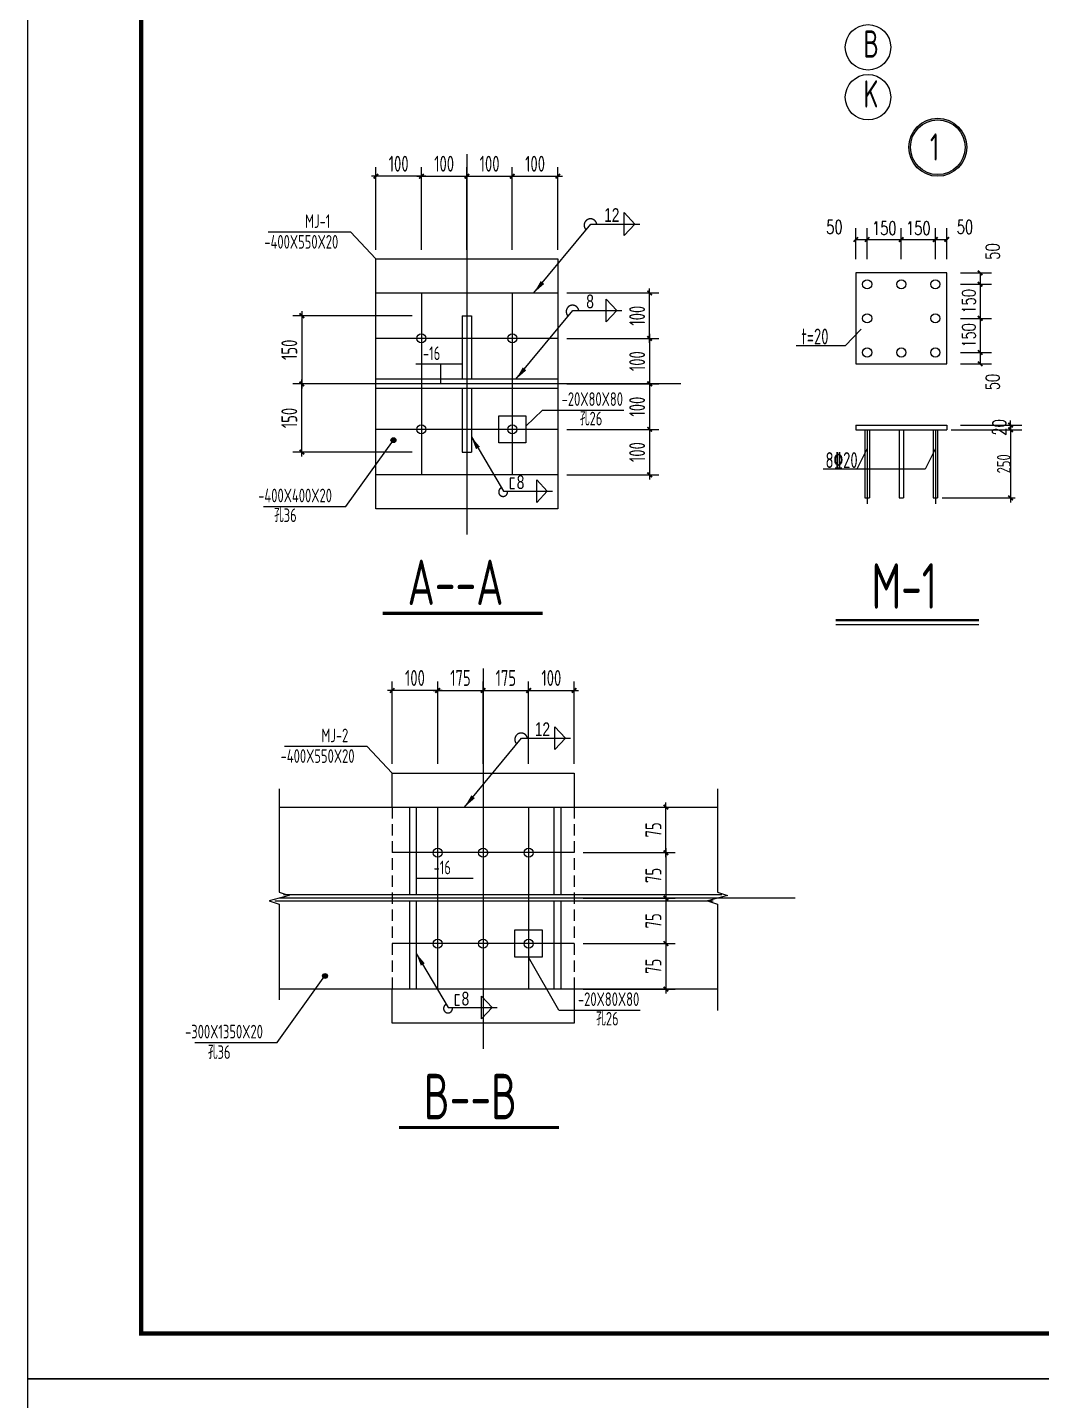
# Model space of a CAD drawing. Extents: x -73672 to 366960, y -527333 to 140666.
# Drawn here: x 185242 to 207544, y -443708 to -413509 of the extents above; entities that cross this region are included whole.
import ezdxf
from ezdxf.enums import TextEntityAlignment as Align

# ---------------------------------------------------------------- set-up
doc = ezdxf.new("R2010")
doc.units = 0
doc.header["$LTSCALE"] = 1000
doc.header["$MEASUREMENT"] = 0
doc.linetypes.add('CENTERR', pattern=[30, 25, -2, 1, -2])
doc.linetypes.add('DASHED2', pattern=[0.375, 0.25, -0.125])
for name, color, linetype in [('10', 7, 'Continuous'), ('2', 2, 'CENTERR'), ('AXIS', 3, 'Continuous'), ('COLU_DE_TEXT', 7, 'Continuous'), ('DIM', 3, 'Continuous'), ('DOTE', 167, 'Continuous'), ('NUM', 3, 'Continuous'), ('PUB_TEXT', 7, 'Continuous'), ('PUB_TITLE', 4, 'Continuous'), ('SYMB', 7, 'Continuous'), ('TEXT', 3, 'Continuous'), ('THICK', 6, 'Continuous'), ('建-尺寸', 3, 'Continuous')]:
    doc.layers.add(name, color=color, linetype=linetype)
doc.styles.add('A-DIM_T3', font='SIMPLEX', dxfattribs={"width": 0.705882, "bigfont": 'GBCBIG'})
doc.styles.add('ACC2', font='gas.shx', dxfattribs={"width": 0.7, "bigfont": 'Tssdchn.shx'})
doc.styles.add('CADF', font='Tssdeng.shx', dxfattribs={"width": 0.7, "bigfont": 'Tssdchn.shx'})
doc.styles.add('TSSD_Dimension', font='Tssdeng.shx', dxfattribs={"width": 0.7, "bigfont": '1hztxt.shx'})
doc.styles.add('TSSD_Label', font='Tssdeng.shx', dxfattribs={"width": 0.7, "bigfont": 'hztxt.shx'})
doc.styles.add('TSSD_Norm', font='Tssdeng.shx', dxfattribs={"bigfont": 'hztxt.shx'})
doc.styles.add('TSSD_Rein', font='Tssdeng.shx', dxfattribs={"width": 0.7, "bigfont": 'hztxt.shx'})
doc.dimstyles.new('A-DIM-100', dxfattribs={"dimtxt": 297.5, "dimasz": 100, "dimexe": 250, "dimexo": 300, "dimgap": 100, "dimtad": 1, "dimdec": 0, "dimzin": 0, "dimdsep": 46, "dimtxsty": 'A-DIM_T3', "dimblk": 'ARCHTICK', "dimcen": 0.09, "dimclrt": 7, "dimazin": 2, "dimtfac": 1, "dimtdec": 0, "dimtix": 1, "dimtmove": 2, "dimatfit": 3, "dimfxl": 0, "dimtolj": 1, "dimtzin": 0, "dimarcsym": 0})
doc.dimstyles.new('TSSD_100_100$0', dxfattribs={"dimtxt": 350, "dimasz": 100, "dimexe": 200, "dimexo": 200, "dimgap": 100, "dimtad": 1, "dimdec": 0, "dimzin": 0, "dimdsep": 46, "dimtxsty": 'TSSD_Dimension', "dimblk": 'ARCHTICK', "dimcen": 0, "dimdle": 100, "dimclrt": 7, "dimadec": 0, "dimazin": 0, "dimtfac": 1, "dimtdec": 0, "dimtix": 1, "dimtmove": 2, "dimatfit": 3, "dimldrblk": 'ARCHTICK', "dimfxl": 0, "dimtolj": 1, "dimtzin": 0, "dimarcsym": 0})
doc.dimstyles.new('TSSD_10_1', dxfattribs={"dimtxt": 300, "dimasz": 100, "dimexe": 100, "dimexo": 100, "dimgap": 1, "dimtad": 1, "dimdec": 0, "dimlfac": 0.1, "dimzin": 0, "dimdsep": 46, "dimtxsty": 'TSSD_Dimension', "dimblk": 'ARCHTICK', "dimcen": 0, "dimdle": 100, "dimclrd": 3, "dimclre": 3, "dimclrt": 7, "dimadec": 0, "dimazin": 0, "dimtfac": 1, "dimtdec": 0, "dimtix": 1, "dimtmove": 2, "dimatfit": 3, "dimfxl": 0, "dimtolj": 1, "dimtzin": 0, "dimarcsym": 0})
doc.dimstyles.new('箭头', dxfattribs={"dimtxt": 3.5, "dimasz": 2.5, "dimexe": 1, "dimexo": 1, "dimgap": 1, "dimtad": 1, "dimdec": 0, "dimlfac": 100, "dimdsep": 46, "dimtxsty": 'CADF', "dimcen": 1, "dimclrd": 256, "dimclre": 256, "dimclrt": 256, "dimadec": 0, "dimazin": 0, "dimtfac": 1, "dimtdec": 0, "dimtix": 1, "dimtmove": 2, "dimatfit": 3, "dimfxl": 0, "dimlwd": -1, "dimlwe": -1, "dimarcsym": 0})

# ---------------------------------------------------------------- blocks, each defined once
blk = doc.blocks.new('_ArchTick')
at = {"color": 0, "linetype": 'ByBlock', "const_width": 0.4}
blk.add_lwpolyline([(-0.5, -0.5), (0.5, 0.5)], dxfattribs=at)
blk = doc.blocks.new('*D7715')
at = {"layer": '10', "color": 0, "linetype": 'Continuous', "lineweight": -2}
for p, q in [((193905, -418398), (193905, -416581)), ((194905, -418398), (194905, -416581)), ((193805, -416781), (195005, -416781))]:
    blk.add_line(p, q, dxfattribs=at)
at = {"layer": 'Defpoints', "color": 0}
for p in [(194905, -416781), (193905, -418598), (194905, -418598)]:
    blk.add_point(p, dxfattribs=at)
at = {"layer": '10', "color": 0, "linetype": 'ByBlock', "lineweight": -2, "xscale": 100, "yscale": 100, "zscale": 100, "rotation": 180}
blk.add_blockref('_ArchTick', (193905, -416781), dxfattribs=at)
at = {"layer": '10', "color": 0, "linetype": 'ByBlock', "lineweight": -2, "xscale": 100, "yscale": 100, "zscale": 100}
blk.add_blockref('_ArchTick', (194905, -416781), dxfattribs=at)
at = {"layer": '10', "color": 7, "insert": (194405, -416506), "char_height": 350, "attachment_point": 5, "style": 'TSSD_Dimension'}
blk.add_mtext('\\A1;100', dxfattribs=at)
blk = doc.blocks.new('*D7716')
at = {"layer": '10', "color": 0, "linetype": 'Continuous', "lineweight": -2}
for p, q in [((194905, -418398), (194905, -416581)), ((195905, -418398), (195905, -416581)), ((194805, -416781), (196005, -416781))]:
    blk.add_line(p, q, dxfattribs=at)
at = {"layer": 'Defpoints', "color": 0}
for p in [(195905, -416781), (194905, -418598), (195905, -418598)]:
    blk.add_point(p, dxfattribs=at)
at = {"layer": '10', "color": 0, "linetype": 'ByBlock', "lineweight": -2, "xscale": 100, "yscale": 100, "zscale": 100, "rotation": 180}
blk.add_blockref('_ArchTick', (194905, -416781), dxfattribs=at)
at = {"layer": '10', "color": 0, "linetype": 'ByBlock', "lineweight": -2, "xscale": 100, "yscale": 100, "zscale": 100}
blk.add_blockref('_ArchTick', (195905, -416781), dxfattribs=at)
at = {"layer": '10', "color": 7, "insert": (195405, -416506), "char_height": 350, "attachment_point": 5, "style": 'TSSD_Dimension'}
blk.add_mtext('\\A1;100', dxfattribs=at)
blk = doc.blocks.new('*D7717')
at = {"layer": '10', "color": 0, "linetype": 'Continuous', "lineweight": -2}
for p, q in [((195905, -418398), (195905, -416581)), ((196905, -418398), (196905, -416581)), ((195805, -416781), (197005, -416781))]:
    blk.add_line(p, q, dxfattribs=at)
at = {"layer": 'Defpoints', "color": 0}
for p in [(196905, -416781), (195905, -418598), (196905, -418598)]:
    blk.add_point(p, dxfattribs=at)
at = {"layer": '10', "color": 0, "linetype": 'ByBlock', "lineweight": -2, "xscale": 100, "yscale": 100, "zscale": 100, "rotation": 180}
blk.add_blockref('_ArchTick', (195905, -416781), dxfattribs=at)
at = {"layer": '10', "color": 0, "linetype": 'ByBlock', "lineweight": -2, "xscale": 100, "yscale": 100, "zscale": 100}
blk.add_blockref('_ArchTick', (196905, -416781), dxfattribs=at)
at = {"layer": '10', "color": 7, "insert": (196405, -416506), "char_height": 350, "attachment_point": 5, "style": 'TSSD_Dimension'}
blk.add_mtext('\\A1;100', dxfattribs=at)
blk = doc.blocks.new('*D7718')
at = {"layer": '10', "color": 0, "linetype": 'Continuous', "lineweight": -2}
for p, q in [((192905, -418398), (192905, -416581)), ((193905, -418398), (193905, -416581)), ((194005, -416781), (192805, -416781))]:
    blk.add_line(p, q, dxfattribs=at)
at = {"layer": 'Defpoints', "color": 0}
for p in [(192905, -416781), (192905, -418598), (193905, -418598)]:
    blk.add_point(p, dxfattribs=at)
at = {"layer": '10', "color": 0, "linetype": 'ByBlock', "lineweight": -2, "xscale": 100, "yscale": 100, "zscale": 100, "rotation": 180}
blk.add_blockref('_ArchTick', (192905, -416781), dxfattribs=at)
at = {"layer": '10', "color": 0, "linetype": 'ByBlock', "lineweight": -2, "xscale": 100, "yscale": 100, "zscale": 100}
blk.add_blockref('_ArchTick', (193905, -416781), dxfattribs=at)
at = {"layer": '10', "color": 7, "insert": (193405, -416506), "char_height": 350, "attachment_point": 5, "style": 'TSSD_Dimension'}
blk.add_mtext('\\A1;100', dxfattribs=at)
blk = doc.blocks.new('*D7719')
at = {"layer": '10', "color": 0, "linetype": 'Continuous', "lineweight": -2}
for p, q in [((197105, -420348), (199125, -420348)), ((198925, -420248), (198925, -421448)), ((197105, -421348), (199125, -421348))]:
    blk.add_line(p, q, dxfattribs=at)
at = {"layer": 'Defpoints', "color": 0}
for p in [(196905, -420348), (196905, -421348), (198925, -421348)]:
    blk.add_point(p, dxfattribs=at)
at = {"layer": '10', "color": 0, "linetype": 'ByBlock', "lineweight": -2, "xscale": 100, "yscale": 100, "zscale": 100}
for p, rotation in [((198925, -420348), 90), ((198925, -421348), 270)]:
    blk.add_blockref('_ArchTick', p, dxfattribs=dict(at, rotation=rotation))
at = {"layer": '10', "color": 7, "insert": (198650, -420848), "char_height": 350, "attachment_point": 5, "rotation": 90, "style": 'TSSD_Dimension'}
blk.add_mtext('\\A1;100', dxfattribs=at)
blk = doc.blocks.new('*D7720')
at = {"layer": '10', "color": 0, "linetype": 'Continuous', "lineweight": -2}
for p, q in [((198925, -421248), (198925, -422448)), ((197105, -421348), (199125, -421348)), ((197105, -422348), (199125, -422348))]:
    blk.add_line(p, q, dxfattribs=at)
at = {"layer": 'Defpoints', "color": 0}
for p in [(196905, -421348), (196905, -422348), (198925, -422348)]:
    blk.add_point(p, dxfattribs=at)
at = {"layer": '10', "color": 0, "linetype": 'ByBlock', "lineweight": -2, "xscale": 100, "yscale": 100, "zscale": 100}
for p, rotation in [((198925, -421348), 90), ((198925, -422348), 270)]:
    blk.add_blockref('_ArchTick', p, dxfattribs=dict(at, rotation=rotation))
at = {"layer": '10', "color": 7, "insert": (198650, -421848), "char_height": 350, "attachment_point": 5, "rotation": 90, "style": 'TSSD_Dimension'}
blk.add_mtext('\\A1;100', dxfattribs=at)
blk = doc.blocks.new('*D7721')
at = {"layer": '10', "color": 0, "linetype": 'Continuous', "lineweight": -2}
for p, q in [((197105, -422348), (199125, -422348)), ((198925, -422248), (198925, -423448)), ((197105, -423348), (199125, -423348))]:
    blk.add_line(p, q, dxfattribs=at)
at = {"layer": 'Defpoints', "color": 0}
for p in [(196905, -422348), (196905, -423348), (198925, -423348)]:
    blk.add_point(p, dxfattribs=at)
at = {"layer": '10', "color": 0, "linetype": 'ByBlock', "lineweight": -2, "xscale": 100, "yscale": 100, "zscale": 100}
for p, rotation in [((198925, -422348), 90), ((198925, -423348), 270)]:
    blk.add_blockref('_ArchTick', p, dxfattribs=dict(at, rotation=rotation))
at = {"layer": '10', "color": 7, "insert": (198650, -422848), "char_height": 350, "attachment_point": 5, "rotation": 90, "style": 'TSSD_Dimension'}
blk.add_mtext('\\A1;100', dxfattribs=at)
blk = doc.blocks.new('*D7722')
at = {"layer": '10', "color": 0, "linetype": 'Continuous', "lineweight": -2}
for p, q in [((197105, -419348), (199125, -419348)), ((198925, -420448), (198925, -419248)), ((197105, -420348), (199125, -420348))]:
    blk.add_line(p, q, dxfattribs=at)
at = {"layer": 'Defpoints', "color": 0}
for p in [(196905, -419348), (198925, -419348), (196905, -420348)]:
    blk.add_point(p, dxfattribs=at)
at = {"layer": '10', "color": 0, "linetype": 'ByBlock', "lineweight": -2, "xscale": 100, "yscale": 100, "zscale": 100}
for p, rotation in [((198925, -419348), 90), ((198925, -420348), 270)]:
    blk.add_blockref('_ArchTick', p, dxfattribs=dict(at, rotation=rotation))
at = {"layer": '10', "color": 7, "insert": (198650, -419848), "char_height": 350, "attachment_point": 5, "rotation": 90, "style": 'TSSD_Dimension'}
blk.add_mtext('\\A1;100', dxfattribs=at)
blk = doc.blocks.new('*D7723')
at = {"layer": '10', "color": 0, "linetype": 'Continuous', "lineweight": -2}
for p, q in [((191275, -419748), (191275, -421448)), ((193705, -419848), (191075, -419848)), ((192705, -421348), (191075, -421348))]:
    blk.add_line(p, q, dxfattribs=at)
at = {"layer": 'Defpoints', "color": 0}
for p in [(193905, -419848), (191275, -421348), (192905, -421348)]:
    blk.add_point(p, dxfattribs=at)
at = {"layer": '10', "color": 0, "linetype": 'ByBlock', "lineweight": -2, "xscale": 100, "yscale": 100, "zscale": 100}
for p, rotation in [((191275, -419848), 90), ((191275, -421348), 270)]:
    blk.add_blockref('_ArchTick', p, dxfattribs=dict(at, rotation=rotation))
at = {"layer": '10', "color": 7, "insert": (191000, -420598), "char_height": 350, "attachment_point": 5, "rotation": 90, "style": 'TSSD_Dimension'}
blk.add_mtext('\\A1;150', dxfattribs=at)
blk = doc.blocks.new('*D7724')
at = {"layer": '10', "color": 0, "linetype": 'Continuous', "lineweight": -2}
for p, q in [((191275, -422948), (191275, -421248)), ((192705, -421348), (191075, -421348)), ((193705, -422848), (191075, -422848))]:
    blk.add_line(p, q, dxfattribs=at)
at = {"layer": 'Defpoints', "color": 0}
for p in [(191275, -421348), (192905, -421348), (193905, -422848)]:
    blk.add_point(p, dxfattribs=at)
at = {"layer": '10', "color": 0, "linetype": 'ByBlock', "lineweight": -2, "xscale": 100, "yscale": 100, "zscale": 100}
for p, rotation in [((191275, -421348), 90), ((191275, -422848), 270)]:
    blk.add_blockref('_ArchTick', p, dxfattribs=dict(at, rotation=rotation))
at = {"layer": '10', "color": 7, "insert": (191000, -422098), "char_height": 350, "attachment_point": 5, "rotation": 90, "style": 'TSSD_Dimension'}
blk.add_mtext('\\A1;150', dxfattribs=at)
blk = doc.blocks.new('*D7725')
at = {"layer": '10', "color": 0, "linetype": 'Continuous', "lineweight": -2}
for p, q in [((194263, -429708), (194263, -427891)), ((195263, -429708), (195263, -427891)), ((194163, -428091), (195363, -428091))]:
    blk.add_line(p, q, dxfattribs=at)
at = {"layer": 'Defpoints', "color": 0}
for p in [(195263, -428091), (194263, -429908), (195263, -429908)]:
    blk.add_point(p, dxfattribs=at)
at = {"layer": '10', "color": 0, "linetype": 'ByBlock', "lineweight": -2, "xscale": 100, "yscale": 100, "zscale": 100, "rotation": 180}
blk.add_blockref('_ArchTick', (194263, -428091), dxfattribs=at)
at = {"layer": '10', "color": 0, "linetype": 'ByBlock', "lineweight": -2, "xscale": 100, "yscale": 100, "zscale": 100}
blk.add_blockref('_ArchTick', (195263, -428091), dxfattribs=at)
at = {"layer": '10', "color": 7, "insert": (194763, -427816), "char_height": 350, "attachment_point": 5, "style": 'TSSD_Dimension'}
blk.add_mtext('\\A1;175', dxfattribs=at)
blk = doc.blocks.new('*D7726')
at = {"layer": '10', "color": 0, "linetype": 'Continuous', "lineweight": -2}
for p, q in [((195263, -429708), (195263, -427891)), ((196263, -429708), (196263, -427891)), ((195163, -428091), (196363, -428091))]:
    blk.add_line(p, q, dxfattribs=at)
at = {"layer": 'Defpoints', "color": 0}
for p in [(196263, -428091), (195263, -429908), (196263, -429908)]:
    blk.add_point(p, dxfattribs=at)
at = {"layer": '10', "color": 0, "linetype": 'ByBlock', "lineweight": -2, "xscale": 100, "yscale": 100, "zscale": 100, "rotation": 180}
blk.add_blockref('_ArchTick', (195263, -428091), dxfattribs=at)
at = {"layer": '10', "color": 0, "linetype": 'ByBlock', "lineweight": -2, "xscale": 100, "yscale": 100, "zscale": 100}
blk.add_blockref('_ArchTick', (196263, -428091), dxfattribs=at)
at = {"layer": '10', "color": 7, "insert": (195763, -427816), "char_height": 350, "attachment_point": 5, "style": 'TSSD_Dimension'}
blk.add_mtext('\\A1;175', dxfattribs=at)
blk = doc.blocks.new('*D7727')
at = {"layer": '10', "color": 0, "linetype": 'Continuous', "lineweight": -2}
for p, q in [((196263, -429708), (196263, -427891)), ((197263, -429708), (197263, -427891)), ((196163, -428091), (197363, -428091))]:
    blk.add_line(p, q, dxfattribs=at)
at = {"layer": 'Defpoints', "color": 0}
for p in [(197263, -428091), (196263, -429908), (197263, -429908)]:
    blk.add_point(p, dxfattribs=at)
at = {"layer": '10', "color": 0, "linetype": 'ByBlock', "lineweight": -2, "xscale": 100, "yscale": 100, "zscale": 100, "rotation": 180}
blk.add_blockref('_ArchTick', (196263, -428091), dxfattribs=at)
at = {"layer": '10', "color": 0, "linetype": 'ByBlock', "lineweight": -2, "xscale": 100, "yscale": 100, "zscale": 100}
blk.add_blockref('_ArchTick', (197263, -428091), dxfattribs=at)
at = {"layer": '10', "color": 7, "insert": (196763, -427816), "char_height": 350, "attachment_point": 5, "style": 'TSSD_Dimension'}
blk.add_mtext('\\A1;100', dxfattribs=at)
blk = doc.blocks.new('*D7728')
at = {"layer": '10', "color": 0, "linetype": 'Continuous', "lineweight": -2}
for p, q in [((193263, -429708), (193263, -427891)), ((194263, -429708), (194263, -427891)), ((194363, -428091), (193163, -428091))]:
    blk.add_line(p, q, dxfattribs=at)
at = {"layer": 'Defpoints', "color": 0}
for p in [(193263, -428091), (193263, -429908), (194263, -429908)]:
    blk.add_point(p, dxfattribs=at)
at = {"layer": '10', "color": 0, "linetype": 'ByBlock', "lineweight": -2, "xscale": 100, "yscale": 100, "zscale": 100, "rotation": 180}
blk.add_blockref('_ArchTick', (193263, -428091), dxfattribs=at)
at = {"layer": '10', "color": 0, "linetype": 'ByBlock', "lineweight": -2, "xscale": 100, "yscale": 100, "zscale": 100}
blk.add_blockref('_ArchTick', (194263, -428091), dxfattribs=at)
at = {"layer": '10', "color": 7, "insert": (193763, -427816), "char_height": 350, "attachment_point": 5, "style": 'TSSD_Dimension'}
blk.add_mtext('\\A1;100', dxfattribs=at)
blk = doc.blocks.new('*D7729')
at = {"layer": '10', "color": 0, "linetype": 'Continuous', "lineweight": -2}
for p, q in [((197463, -431658), (199483, -431658)), ((199283, -431558), (199283, -432758)), ((197463, -432658), (199483, -432658))]:
    blk.add_line(p, q, dxfattribs=at)
at = {"layer": 'Defpoints', "color": 0}
for p in [(197263, -431658), (197263, -432658), (199283, -432658)]:
    blk.add_point(p, dxfattribs=at)
at = {"layer": '10', "color": 0, "linetype": 'ByBlock', "lineweight": -2, "xscale": 100, "yscale": 100, "zscale": 100}
for p, rotation in [((199283, -431658), 90), ((199283, -432658), 270)]:
    blk.add_blockref('_ArchTick', p, dxfattribs=dict(at, rotation=rotation))
at = {"layer": '10', "color": 7, "insert": (199008, -432158), "char_height": 350, "attachment_point": 5, "rotation": 90, "style": 'TSSD_Dimension'}
blk.add_mtext('\\A1;75', dxfattribs=at)
blk = doc.blocks.new('*D7730')
at = {"layer": '10', "color": 0, "linetype": 'Continuous', "lineweight": -2}
for p, q in [((197463, -432658), (199483, -432658)), ((199283, -432558), (199283, -433758)), ((197463, -433658), (199483, -433658))]:
    blk.add_line(p, q, dxfattribs=at)
at = {"layer": 'Defpoints', "color": 0}
for p in [(197263, -432658), (197263, -433658), (199283, -433658)]:
    blk.add_point(p, dxfattribs=at)
at = {"layer": '10', "color": 0, "linetype": 'ByBlock', "lineweight": -2, "xscale": 100, "yscale": 100, "zscale": 100}
for p, rotation in [((199283, -432658), 90), ((199283, -433658), 270)]:
    blk.add_blockref('_ArchTick', p, dxfattribs=dict(at, rotation=rotation))
at = {"layer": '10', "color": 7, "insert": (199008, -433158), "char_height": 350, "attachment_point": 5, "rotation": 90, "style": 'TSSD_Dimension'}
blk.add_mtext('\\A1;75', dxfattribs=at)
blk = doc.blocks.new('*D7731')
at = {"layer": '10', "color": 0, "linetype": 'Continuous', "lineweight": -2}
for p, q in [((197463, -433658), (199483, -433658)), ((199283, -433558), (199283, -434758)), ((197463, -434658), (199483, -434658))]:
    blk.add_line(p, q, dxfattribs=at)
at = {"layer": 'Defpoints', "color": 0}
for p in [(197263, -433658), (197263, -434658), (199283, -434658)]:
    blk.add_point(p, dxfattribs=at)
at = {"layer": '10', "color": 0, "linetype": 'ByBlock', "lineweight": -2, "xscale": 100, "yscale": 100, "zscale": 100}
for p, rotation in [((199283, -433658), 90), ((199283, -434658), 270)]:
    blk.add_blockref('_ArchTick', p, dxfattribs=dict(at, rotation=rotation))
at = {"layer": '10', "color": 7, "insert": (199008, -434158), "char_height": 350, "attachment_point": 5, "rotation": 90, "style": 'TSSD_Dimension'}
blk.add_mtext('\\A1;75', dxfattribs=at)
blk = doc.blocks.new('*D7732')
at = {"layer": '10', "color": 0, "linetype": 'Continuous', "lineweight": -2}
for p, q in [((199283, -431758), (199283, -430558)), ((197463, -430658), (199483, -430658)), ((197463, -431658), (199483, -431658))]:
    blk.add_line(p, q, dxfattribs=at)
at = {"layer": 'Defpoints', "color": 0}
for p in [(197263, -430658), (199283, -430658), (197263, -431658)]:
    blk.add_point(p, dxfattribs=at)
at = {"layer": '10', "color": 0, "linetype": 'ByBlock', "lineweight": -2, "xscale": 100, "yscale": 100, "zscale": 100}
for p, rotation in [((199283, -430658), 90), ((199283, -431658), 270)]:
    blk.add_blockref('_ArchTick', p, dxfattribs=dict(at, rotation=rotation))
at = {"layer": '10', "color": 7, "insert": (199008, -431158), "char_height": 350, "attachment_point": 5, "rotation": 90, "style": 'TSSD_Dimension'}
blk.add_mtext('\\A1;75', dxfattribs=at)
blk = doc.blocks.new('*D7874')
at = {"layer": 'Defpoints', "color": 0}
for p in [(205459, -422356), (205259, -423856), (206863, -423856)]:
    blk.add_point(p, dxfattribs=at)
at = {"layer": 'DIM', "color": 3, "lineweight": -2}
for p, q in [((205559, -422356), (206963, -422356)), ((206863, -422256), (206863, -423956)), ((205359, -423856), (206963, -423856))]:
    blk.add_line(p, q, dxfattribs=at)
at = {"layer": 'DIM', "color": 3, "linetype": 'ByBlock', "lineweight": -2, "xscale": 100, "yscale": 100, "zscale": 100}
for p, rotation in [((206863, -422356), 90), ((206863, -423856), 270)]:
    blk.add_blockref('_ArchTick', p, dxfattribs=dict(at, rotation=rotation))
at = {"layer": 'DIM', "color": 7, "insert": (206712, -423106), "char_height": 300, "attachment_point": 5, "rotation": 90, "style": 'TSSD_Dimension'}
blk.add_mtext('\\A1;250', dxfattribs=at)
blk = doc.blocks.new('*D9069')
at = {"layer": 'Defpoints', "color": 0}
for p in [(203709, -418173), (203459, -418907), (203709, -418907)]:
    blk.add_point(p, dxfattribs=at)
at = {"layer": '建-尺寸', "color": 0, "lineweight": -2}
for p, q in [((203459, -418607), (203459, -417923)), ((203709, -418607), (203709, -417923)), ((203459, -418173), (203709, -418173))]:
    blk.add_line(p, q, dxfattribs=at)
at = {"layer": '建-尺寸', "color": 0, "linetype": 'ByBlock', "lineweight": -2, "xscale": 100, "yscale": 100, "zscale": 100, "rotation": 180}
blk.add_blockref('_ArchTick', (203459, -418173), dxfattribs=at)
at = {"layer": '建-尺寸', "color": 0, "linetype": 'ByBlock', "lineweight": -2, "xscale": 100, "yscale": 100, "zscale": 100}
blk.add_blockref('_ArchTick', (203709, -418173), dxfattribs=at)
at = {"layer": '建-尺寸', "color": 7, "insert": (202989, -417898), "char_height": 297.5, "attachment_point": 5, "style": 'A-DIM_T3'}
blk.add_mtext('\\A1;50', dxfattribs=at)
blk = doc.blocks.new('*D9070')
at = {"layer": 'Defpoints', "color": 0}
for p in [(204459, -418173), (203709, -418907), (204459, -418907)]:
    blk.add_point(p, dxfattribs=at)
at = {"layer": '建-尺寸', "color": 0, "lineweight": -2}
for p, q in [((203709, -418607), (203709, -417923)), ((204459, -418607), (204459, -417923)), ((203709, -418173), (204459, -418173))]:
    blk.add_line(p, q, dxfattribs=at)
at = {"layer": '建-尺寸', "color": 0, "linetype": 'ByBlock', "lineweight": -2, "xscale": 100, "yscale": 100, "zscale": 100, "rotation": 180}
blk.add_blockref('_ArchTick', (203709, -418173), dxfattribs=at)
at = {"layer": '建-尺寸', "color": 0, "linetype": 'ByBlock', "lineweight": -2, "xscale": 100, "yscale": 100, "zscale": 100}
blk.add_blockref('_ArchTick', (204459, -418173), dxfattribs=at)
at = {"layer": '建-尺寸', "color": 7, "insert": (204084, -417924), "char_height": 297.5, "attachment_point": 5, "style": 'A-DIM_T3'}
blk.add_mtext('\\A1;150', dxfattribs=at)
blk = doc.blocks.new('*D9071')
at = {"layer": 'Defpoints', "color": 0}
for p in [(205209, -418173), (204459, -418907), (205209, -418907)]:
    blk.add_point(p, dxfattribs=at)
at = {"layer": '建-尺寸', "color": 0, "lineweight": -2}
for p, q in [((204459, -418607), (204459, -417923)), ((205209, -418607), (205209, -417923)), ((204459, -418173), (205209, -418173))]:
    blk.add_line(p, q, dxfattribs=at)
at = {"layer": '建-尺寸', "color": 0, "linetype": 'ByBlock', "lineweight": -2, "xscale": 100, "yscale": 100, "zscale": 100, "rotation": 180}
blk.add_blockref('_ArchTick', (204459, -418173), dxfattribs=at)
at = {"layer": '建-尺寸', "color": 0, "linetype": 'ByBlock', "lineweight": -2, "xscale": 100, "yscale": 100, "zscale": 100}
blk.add_blockref('_ArchTick', (205209, -418173), dxfattribs=at)
at = {"layer": '建-尺寸', "color": 7, "insert": (204834, -417924), "char_height": 297.5, "attachment_point": 5, "style": 'A-DIM_T3'}
blk.add_mtext('\\A1;150', dxfattribs=at)
blk = doc.blocks.new('*D9072')
at = {"layer": 'Defpoints', "color": 0}
for p in [(205459, -418173), (205209, -418907), (205459, -418907)]:
    blk.add_point(p, dxfattribs=at)
at = {"layer": '建-尺寸', "color": 0, "lineweight": -2}
for p, q in [((205209, -418607), (205209, -417923)), ((205459, -418607), (205459, -417923)), ((205209, -418173), (205459, -418173))]:
    blk.add_line(p, q, dxfattribs=at)
at = {"layer": '建-尺寸', "color": 0, "linetype": 'ByBlock', "lineweight": -2, "xscale": 100, "yscale": 100, "zscale": 100, "rotation": 180}
blk.add_blockref('_ArchTick', (205209, -418173), dxfattribs=at)
at = {"layer": '建-尺寸', "color": 0, "linetype": 'ByBlock', "lineweight": -2, "xscale": 100, "yscale": 100, "zscale": 100}
blk.add_blockref('_ArchTick', (205459, -418173), dxfattribs=at)
at = {"layer": '建-尺寸', "color": 7, "insert": (205859, -417898), "char_height": 297.5, "attachment_point": 5, "style": 'A-DIM_T3'}
blk.add_mtext('\\A1;50', dxfattribs=at)
blk = doc.blocks.new('*D9073')
at = {"layer": 'Defpoints', "color": 0}
for p in [(205459, -418907), (205459, -419157), (206193, -419157)]:
    blk.add_point(p, dxfattribs=at)
at = {"layer": '建-尺寸', "color": 0, "lineweight": -2}
for p, q in [((205759, -418907), (206443, -418907)), ((205759, -419157), (206443, -419157)), ((206193, -418907), (206193, -419157))]:
    blk.add_line(p, q, dxfattribs=at)
at = {"layer": '建-尺寸', "color": 0, "linetype": 'ByBlock', "lineweight": -2, "xscale": 100, "yscale": 100, "zscale": 100}
for p, rotation in [((206193, -418907), 90), ((206193, -419157), 270)]:
    blk.add_blockref('_ArchTick', p, dxfattribs=dict(at, rotation=rotation))
at = {"layer": '建-尺寸', "color": 7, "insert": (206468, -418437), "char_height": 297.5, "attachment_point": 5, "rotation": 90, "style": 'A-DIM_T3'}
blk.add_mtext('\\A1;50', dxfattribs=at)
blk = doc.blocks.new('*D9074')
at = {"layer": 'Defpoints', "color": 0}
for p in [(205459, -419157), (205459, -419907), (206193, -419907)]:
    blk.add_point(p, dxfattribs=at)
at = {"layer": '建-尺寸', "color": 0, "lineweight": -2}
for p, q in [((205759, -419157), (206443, -419157)), ((206193, -419157), (206193, -419907)), ((205759, -419907), (206443, -419907))]:
    blk.add_line(p, q, dxfattribs=at)
at = {"layer": '建-尺寸', "color": 0, "linetype": 'ByBlock', "lineweight": -2, "xscale": 100, "yscale": 100, "zscale": 100}
for p, rotation in [((206193, -419157), 90), ((206193, -419907), 270)]:
    blk.add_blockref('_ArchTick', p, dxfattribs=dict(at, rotation=rotation))
at = {"layer": '建-尺寸', "color": 7, "insert": (205945, -419532), "char_height": 297.5, "attachment_point": 5, "rotation": 90, "style": 'A-DIM_T3'}
blk.add_mtext('\\A1;150', dxfattribs=at)
blk = doc.blocks.new('*D9075')
at = {"layer": 'Defpoints', "color": 0}
for p in [(205459, -419907), (205459, -420657), (206193, -420657)]:
    blk.add_point(p, dxfattribs=at)
at = {"layer": '建-尺寸', "color": 0, "lineweight": -2}
for p, q in [((205759, -419907), (206443, -419907)), ((206193, -419907), (206193, -420657)), ((205759, -420657), (206443, -420657))]:
    blk.add_line(p, q, dxfattribs=at)
at = {"layer": '建-尺寸', "color": 0, "linetype": 'ByBlock', "lineweight": -2, "xscale": 100, "yscale": 100, "zscale": 100}
for p, rotation in [((206193, -419907), 90), ((206193, -420657), 270)]:
    blk.add_blockref('_ArchTick', p, dxfattribs=dict(at, rotation=rotation))
at = {"layer": '建-尺寸', "color": 7, "insert": (205945, -420282), "char_height": 297.5, "attachment_point": 5, "rotation": 90, "style": 'A-DIM_T3'}
blk.add_mtext('\\A1;150', dxfattribs=at)
blk = doc.blocks.new('*D9076')
at = {"layer": 'Defpoints', "color": 0}
for p in [(205459, -420657), (205459, -420907), (206193, -420907)]:
    blk.add_point(p, dxfattribs=at)
at = {"layer": '建-尺寸', "color": 0, "lineweight": -2}
for p, q in [((205759, -420657), (206443, -420657)), ((206193, -420657), (206193, -420907)), ((205759, -420907), (206443, -420907))]:
    blk.add_line(p, q, dxfattribs=at)
at = {"layer": '建-尺寸', "color": 0, "linetype": 'ByBlock', "lineweight": -2, "xscale": 100, "yscale": 100, "zscale": 100}
for p, rotation in [((206193, -420657), 90), ((206193, -420907), 270)]:
    blk.add_blockref('_ArchTick', p, dxfattribs=dict(at, rotation=rotation))
at = {"layer": '建-尺寸', "color": 7, "insert": (206468, -421307), "char_height": 297.5, "attachment_point": 5, "rotation": 90, "style": 'A-DIM_T3'}
blk.add_mtext('\\A1;50', dxfattribs=at)
blk = doc.blocks.new('*D9077')
at = {"layer": 'Defpoints', "color": 0}
for p in [(205459, -422256), (205459, -422356), (206863, -422256)]:
    blk.add_point(p, dxfattribs=at)
at = {"layer": '建-尺寸', "color": 0, "lineweight": -2}
for p, q in [((206863, -422256), (206863, -422156)), ((205759, -422256), (207113, -422256)), ((205759, -422356), (207113, -422356)), ((206863, -422356), (206863, -422256)), ((206863, -422356), (206863, -422456))]:
    blk.add_line(p, q, dxfattribs=at)
at = {"layer": '建-尺寸', "color": 0, "linetype": 'ByBlock', "lineweight": -2, "xscale": 100, "yscale": 100, "zscale": 100}
for p, rotation in [((206863, -422256), 270), ((206863, -422356), 90)]:
    blk.add_blockref('_ArchTick', p, dxfattribs=dict(at, rotation=rotation))
at = {"layer": '建-尺寸', "color": 7, "insert": (206614, -422306), "char_height": 297.5, "attachment_point": 5, "rotation": 90, "style": 'A-DIM_T3'}
blk.add_mtext('\\A1;20', dxfattribs=at)

msp = doc.modelspace()

# ---------------------------------------------------------------- hatches: boundary and pattern name
at = {"layer": '10', "linetype": 'Continuous'}
for points in [[(193344.57, -422586.51, 1), (193236.54, -422586.51, 1)], [(191839.06, -434369.82, 1), (191731.03, -434369.82, 1)]]:
    msp.add_hatch(color=3, dxfattribs=at).paths.add_polyline_path(points)
at = {"layer": 'TEXT'}
h = msp.add_hatch(color=256, dxfattribs=at)
h.paths.add_polyline_path([(204624.01, -416143.92, 1), (205899.01, -416143.92, 1)])
h.paths.add_polyline_path([(205861.51, -416143.92, -1), (204661.51, -416143.92, -1)], flags=16)

# ---------------------------------------------------------------- linework, layer by layer
at = {"color": 0}
for p, q in [((203459.07, -418907.36), (203459.07, -420907.36)), ((205459.07, -418907.36), (203459.07, -418907.36)), ((205459.07, -420907.36), (205459.07, -418907.36)), ((203459.07, -420907.36), (205459.07, -420907.36))]:
    msp.add_line(p, q, dxfattribs=at)
for p, q in [((203576.97, -420147.74), (203225.71, -420509.72)), ((203225.71, -420509.72), (202149.99, -420509.72)), ((203459.07, -422256.04), (205459.07, -422256.04)), ((203459.07, -422256.04), (203459.07, -422356.04)), ((203459.07, -422356.04), (205459.07, -422356.04)), ((203659.07, -422356.04), (203659.07, -423856.04)), ((203759.07, -422356.04), (203759.07, -423856.04)), ((204409.07, -422356.04), (204409.07, -423856.04)), ((204509.07, -422356.04), (204509.07, -423856.04)), ((205159.07, -422356.04), (205159.07, -423856.04)), ((205259.07, -422356.04), (205259.07, -423856.04)), ((205459.07, -422256.04), (205459.07, -422356.04)), ((203709.07, -422771.01), (203481.73, -423221.63)), ((205209.07, -422771.01), (204981.73, -423221.63)), ((204981.73, -423221.63), (202742.2, -423221.63)), ((203659.07, -423856.04), (203759.07, -423856.04)), ((204409.07, -423856.04), (204509.07, -423856.04)), ((205159.07, -423856.04), (205259.07, -423856.04))]:
    msp.add_line(p, q)
at = {"color": 0, "linetype": 'ByBlock', "lineweight": -2}
for centre in [(203728.26, -413944.82), (203728.26, -415043.88)]:
    msp.add_circle(centre, 500, dxfattribs=at)
for centre in [(203709.07, -419157.36), (204459.07, -419157.36), (205209.07, -419157.36), (203709.07, -419907.36), (205209.07, -419907.36), (203709.07, -420657.36), (204459.07, -420657.36), (205209.07, -420657.36)]:
    msp.add_circle(centre, 100)
at = {"layer": '10', "color": 3, "linetype": 'Continuous'}
for p, q in [((192344.31, -418004.29), (192904.85, -418597.86)), ((194804.85, -419847.86), (194804.85, -421247.86)), ((194804.85, -419847.86), (195004.85, -419847.86)), ((195004.85, -419847.86), (195004.85, -421247.86)), ((193783.09, -420910.6), (194812.11, -420910.6)), ((194328.16, -420910.6), (194328.16, -421339.79)), ((196904.85, -421247.86), (192904.85, -421247.86)), ((196904.85, -421447.86), (192904.85, -421447.86)), ((194804.85, -421447.86), (194804.85, -422847.86)), ((195004.85, -421447.86), (195004.85, -422847.86)), ((196570, -421922.48), (196204.85, -422279.95)), ((192240.27, -424047.51), (193290.56, -422586.51)), ((194804.85, -422847.86), (195004.85, -422847.86)), ((195953.44, -423424.16), (195857.21, -423424.16)), ((195857.21, -423424.16), (195857.21, -423651.12)), ((195857.21, -423651.12), (195955.36, -423651.12)), ((192702.21, -429314.16), (193262.75, -429907.74)), ((190774.56, -430657.74), (200416.37, -430657.74)), ((193641.99, -430657.74), (193641.99, -432587.73)), ((193791.99, -430657.74), (193791.99, -432587.73)), ((196819.47, -430657.74), (196819.47, -432587.73)), ((196969.47, -430657.74), (196969.47, -432587.73)), ((193791.99, -432220.48), (195046.8, -432220.48)), ((200322.08, -432727.73), (190680.28, -432727.73)), ((200510.65, -432587.73), (190868.85, -432587.73)), ((193641.99, -432727.73), (193641.99, -434657.73)), ((193791.99, -432727.73), (193791.99, -434657.73)), ((196819.47, -432727.73), (196819.47, -434657.73)), ((196969.47, -432727.73), (196969.47, -434657.73)), ((196927.9, -435121.14), (196262.75, -433957.73)), ((190734.76, -435830.82), (191785.04, -434369.82)), ((200416.37, -434657.73), (190774.56, -434657.73)), ((194740.58, -434783.73), (194644.35, -434783.73)), ((194644.35, -434783.73), (194644.35, -435010.69)), ((194644.35, -435010.69), (194742.51, -435010.69))]:
    msp.add_line(p, q, dxfattribs=at)
at = {"layer": '10', "color": 3, "linetype": 'DASHED2'}
for p, q in [((193262.75, -430657.74), (193262.75, -434657.73)), ((197262.75, -430657.74), (197262.75, -434657.73))]:
    msp.add_line(p, q, dxfattribs=at)
at = {"layer": '10', "color": 3, "linetype": 'Continuous'}
for points in [[(196904.85, -418597.86), (196904.85, -424097.86), (192904.85, -424097.86), (192904.85, -418597.86)], [(192904.85, -419347.86), (196904.85, -419347.86), (196904.85, -423347.86), (192904.85, -423347.86)], [(195604.85, -422047.86), (196204.85, -422047.86), (196204.85, -422647.86), (195604.85, -422647.86)], [(195962.75, -433357.73), (196562.75, -433357.73), (196562.75, -433957.73), (195962.75, -433957.73)]]:
    msp.add_lwpolyline(points, close=True, dxfattribs=at)
for points in [[(196377.77, -419347.86, 0, 100, 0), (196568.19, -419117.58, 30, 30, 0)], [(195983.15, -421247.86, 0, 100, 0), (196173.58, -421017.58, 30, 30, 0)], [(195004.85, -422514.29, 0, 100, 0), (195148.76, -422758.23, 30, 30, 0)], [(194852.71, -430657.74, 0, 100, 0), (195043.13, -430427.46, 30, 30, 0)], [(193791.99, -433873.85, 0, 100, 0), (193935.9, -434117.79, 30, 30, 0)]]:
    msp.add_lwpolyline(points, format="xyseb", dxfattribs=at)
for points in [[(193262.75, -430657.74), (193262.75, -429907.74), (197262.75, -429907.74), (197262.75, -430657.74)], [(190774.56, -430257.22), (190774.56, -432527.73), (190994.56, -432597.73), (190554.56, -432717.73), (190774.56, -432787.73), (190774.56, -434898.14)], [(200416.37, -430257.22), (200416.37, -432527.73), (200636.37, -432597.73), (200196.37, -432717.73), (200416.37, -432787.73), (200416.37, -435132.06)], [(197262.75, -434657.73), (197262.75, -435407.73), (193262.75, -435407.73), (193262.75, -434657.73)]]:
    msp.add_lwpolyline(points, dxfattribs=at)
for centre, radius in [((193904.85, -420347.86), 100), ((195904.85, -420347.86), 100), ((193904.85, -422347.86), 100), ((195904.85, -422347.86), 100), ((193290.56, -422586.51), 54.02), ((194262.75, -431657.74), 100), ((195262.75, -431657.74), 100), ((196262.75, -431657.74), 100), ((194262.75, -433657.73), 100), ((195262.75, -433657.73), 100), ((196262.75, -433657.73), 100), ((191785.04, -434369.82), 54.02)]:
    msp.add_circle(centre, radius, dxfattribs=at)
at = {"layer": '2'}
for p, q in [((198365.64, -417581.84), (198596.03, -417831.84)), ((198365.64, -418081.84), (198365.64, -417581.84)), ((198365.64, -418081.84), (198596.03, -417831.84)), ((197971.03, -419481.84), (198201.42, -419731.84)), ((197971.03, -419981.84), (197971.03, -419481.84)), ((197971.03, -419981.84), (198201.42, -419731.84)), ((196442.3, -423456.31), (196672.69, -423706.31)), ((196442.3, -423956.31), (196442.3, -423456.31)), ((196442.3, -423956.31), (196672.69, -423706.31)), ((196840.58, -428891.72), (197070.98, -429141.72)), ((196840.58, -429391.72), (196840.58, -428891.72)), ((196840.58, -429391.72), (197070.98, -429141.72)), ((195229.44, -434815.87), (195459.84, -435065.87)), ((195229.44, -435315.87), (195229.44, -434815.87)), ((195229.44, -435315.87), (195459.84, -435065.87))]:
    msp.add_line(p, q, dxfattribs=at)
for centre, radius, start, end in [((197624.2, -417858.13), 139.99, 10.822632, 220.041845), ((197229.58, -419758.13), 139.99, 10.822632, 220.041845), ((195703.02, -423724.71), 97.99, 112.505068, 10.822632), ((196099.14, -429168), 139.99, 10.822632, 220.041845), ((194490.16, -435084.27), 97.99, 112.505068, 10.822632)]:
    msp.add_arc(centre, radius, start, end, dxfattribs=at)
at = {"layer": 'AXIS', "color": 3, "linetype": 'Continuous'}
for p, q in [((190533.63, -418004.29), (192344.31, -418004.29)), ((196570, -421922.48), (198356.9, -421922.48)), ((190429.6, -424047.51), (192240.27, -424047.51)), ((190891.53, -429314.16), (192702.21, -429314.16)), ((196927.9, -435121.14), (198714.8, -435121.14)), ((188924.08, -435830.82), (190734.76, -435830.82))]:
    msp.add_line(p, q, dxfattribs=at)
at = {"layer": 'AXIS'}
for p, q in [((203709.07, -422356.04), (203709.07, -423988.38)), ((205209.07, -422356.04), (205209.07, -423988.58))]:
    msp.add_line(p, q, dxfattribs=at)
at = {"layer": 'DOTE'}
for p, q in [((194904.85, -416298.07), (194904.85, -424660.92)), ((193904.85, -419347.86), (193904.85, -423347.86)), ((195904.85, -419347.86), (195904.85, -423347.86)), ((196904.85, -420347.86), (192904.85, -420347.86)), ((199611.55, -421347.86), (192060.57, -421347.86)), ((196904.85, -422347.86), (192904.85, -422347.86)), ((195262.75, -427607.95), (195262.75, -435970.8)), ((194262.75, -430657.74), (194262.75, -434657.73)), ((196262.75, -430657.74), (196262.75, -434657.73)), ((197262.75, -431657.74), (193262.75, -431657.74)), ((202128.52, -432657.73), (190774.56, -432657.73)), ((197262.75, -433657.73), (193262.75, -433657.73))]:
    msp.add_line(p, q, dxfattribs=at)
at = {"layer": 'NUM'}
msp.add_line((203016.57, -426643.36), (206167.32, -426643.36), dxfattribs=at)
at = {"layer": 'NUM', "const_width": 50}
msp.add_lwpolyline([(203016.57, -426543.36), (206167.32, -426543.36)], dxfattribs=at)
at = {"layer": 'PUB_TITLE'}
for points in [[(185241.64, -443233.5), (333941.64, -443233.5), (333941.64, -359133.5), (185241.64, -359133.5)], [(185241.64, -527333.5), (333941.64, -527333.5), (333941.64, -443233.5), (185241.64, -443233.5)]]:
    msp.add_lwpolyline(points, close=True, dxfattribs=at)
at = {"layer": 'PUB_TITLE', "const_width": 100}
msp.add_lwpolyline([(187741.64, -442233.5), (332941.64, -442233.5), (332941.64, -360133.5), (187741.64, -360133.5)], close=True, dxfattribs=at)
at = {"layer": 'TEXT'}
for radius in [637.5, 600]:
    msp.add_circle((205261.51, -416143.92), radius, dxfattribs=at)
at = {"layer": 'THICK', "const_width": 70}
for points in [[(193056.62, -426394.01), (196573.81, -426394.01)], [(193414.52, -437703.88), (196931.71, -437703.88)]]:
    msp.add_lwpolyline(points, dxfattribs=at)

# ---------------------------------------------------------------- texts
at = {"layer": 'COLU_DE_TEXT', "style": 'TSSD_Rein', "width": 0.7}
for s, height, p in [('B', 600, (203625.53, -414172.62)), ('K', 600, (203625.53, -415271.68)), ('t=20', 350, (202261.18, -420481)), ('8%%13220', 350, (202793.43, -423199.42))]:
    msp.add_text(s, height=height, dxfattribs=at).set_placement(p)
at = {"layer": 'NUM', "style": 'TSSD_Label', "width": 0.7}
msp.add_text('M-1', height=1000, dxfattribs=at).set_placement((204524.91, -425793.36), align=Align.MIDDLE)
at = {"layer": 'PUB_TEXT', "style": 'TSSD_Dimension', "width": 0.7}
for s, p in [('MJ-1', (191348.97, -417919.09)), ('-400X550X20', (190451.03, -418373.8)), ('-16', (193938.97, -420823.9)), ('-20X80X80', (196989.8, -421832.77)), ('-400X400X20', (190316.09, -423952.53)), ('MJ-2', (191706.87, -429228.97)), ('-400X550X20', (190808.93, -429683.67)), ('-16', (194173.66, -432133.78)), ('-20X80X80', (197347.7, -435031.43)), ('-300X1350X20', (188708.12, -435744.34))]:
    msp.add_text(s, height=300, dxfattribs=at).set_placement(p)
at = {"layer": 'SYMB', "style": 'ACC2', "width": 0.75}
for s, p in [('12', (197925.51, -417784.13)), ('8', (197530.9, -419684.13)), ('8', (196002.17, -423658.59)), ('12', (196400.46, -429094)), ('8', (194789.32, -435018.16))]:
    msp.add_text(s, height=300, dxfattribs=at).set_placement(p)
at = {"layer": 'TEXT', "width": 0.7}
for s, height, style, p in [('1', 600, 'TSSD_Dimension', (205091.57, -416438.16)), ('孔26', 300, 'TSSD_Rein', (197393.33, -422261.08)), ('孔36', 300, 'TSSD_Rein', (190667.1, -424386.82)), ('A--A', 1000, 'TSSD_Norm', (193601.15, -426211.58)), ('孔26', 300, 'TSSD_Rein', (197751.23, -435459.74)), ('孔36', 300, 'TSSD_Rein', (189212.57, -436194.28)), ('B--B', 1000, 'TSSD_Norm', (193959.05, -437521.45))]:
    msp.add_text(s, height=height, dxfattribs=dict(at, style=style)).set_placement(p)

# ---------------------------------------------------------------- dimensions: what is measured, and where the dimension line sits
at = {"layer": '10', "color": 3, "linetype": 'Continuous'}
for base, p1, p2, text, override, picture, middle in [((192904.85, -416780.98), (193904.85, -418597.86), (192904.85, -418597.86), '100', {"dimfxl": 250}, '*D7718', (193404.85, -416505.98)), ((194904.85, -416780.98), (193904.85, -418597.86), (194904.85, -418597.86), '100', {"dimfxl": 250}, '*D7715', (194404.85, -416505.98)), ((195904.85, -416780.98), (194904.85, -418597.86), (195904.85, -418597.86), '100', {"dimfxl": 250}, '*D7716', (195404.85, -416505.98)), ((196904.85, -416780.98), (195904.85, -418597.86), (196904.85, -418597.86), '100', {"dimfxl": 250}, '*D7717', (196404.85, -416505.98)), ((193262.75, -428090.85), (194262.75, -429907.74), (193262.75, -429907.74), '100', {"dimfxl": 250}, '*D7728', (193762.75, -427815.85)), ((195262.75, -428090.85), (194262.75, -429907.74), (195262.75, -429907.74), '175', {"dimtxsty": 'TSSD_Dimension', "dimfxl": 250}, '*D7725', (194762.75, -427815.85)), ((196262.75, -428090.85), (195262.75, -429907.74), (196262.75, -429907.74), '175', {"dimtxsty": 'TSSD_Dimension', "dimfxl": 250}, '*D7726', (195762.75, -427815.85)), ((197262.75, -428090.85), (196262.75, -429907.74), (197262.75, -429907.74), '100', {"dimfxl": 250}, '*D7727', (196762.75, -427815.85))]:
    dim = msp.add_linear_dim(base=base, p1=p1, p2=p2, text=text, dimstyle='TSSD_100_100$0', override=override, dxfattribs=at)
    dim.commit()
    dim.dimension.update_dxf_attribs({"geometry": picture, "text_midpoint": middle})
for base, p1, p2, angle, text, picture, middle in [((198925.25, -419347.86), (196904.85, -420347.86), (196904.85, -419347.86), 270, '100', '*D7722', (198650.25, -419847.86)), ((191275.5, -421347.86), (193904.85, -419847.86), (192904.85, -421347.86), 90, '150', '*D7723', (191000.5, -420597.86)), ((198925.25, -421347.86), (196904.85, -420347.86), (196904.85, -421347.86), 270, '100', '*D7719', (198650.25, -420847.86)), ((191275.5, -421347.86), (193904.85, -422847.86), (192904.85, -421347.86), 270, '150', '*D7724', (191000.5, -422097.86)), ((198925.25, -422347.86), (196904.85, -421347.86), (196904.85, -422347.86), 270, '100', '*D7720', (198650.25, -421847.86)), ((198925.25, -423347.86), (196904.85, -422347.86), (196904.85, -423347.86), 270, '100', '*D7721', (198650.25, -422847.86)), ((199283.15, -430657.74), (197262.75, -431657.74), (197262.75, -430657.74), 270, '75', '*D7732', (199008.15, -431157.74)), ((199283.15, -432657.73), (197262.75, -431657.74), (197262.75, -432657.73), 270, '75', '*D7729', (199008.15, -432157.73)), ((199283.15, -433657.73), (197262.75, -432657.73), (197262.75, -433657.73), 270, '75', '*D7730', (199008.15, -433157.73)), ((199283.15, -434657.73), (197262.75, -433657.73), (197262.75, -434657.73), 270, '75', '*D7731', (199008.15, -434157.73))]:
    dim = msp.add_linear_dim(base=base, p1=p1, p2=p2, angle=angle, text=text, dimstyle='TSSD_100_100$0', override={"dimfxl": 250}, dxfattribs=at)
    dim.commit()
    dim.dimension.update_dxf_attribs({"geometry": picture, "text_midpoint": middle})
at = {"layer": 'DIM'}
dim = msp.add_linear_dim(base=(206862.65, -423856.04), p1=(205459.07, -422356.04), p2=(205259.07, -423856.04), angle=90, text='250', dimstyle='TSSD_10_1', dxfattribs=at)
dim.commit()
dim.dimension.update_dxf_attribs({"geometry": '*D7874', "text_midpoint": (206711.65, -423106.04)})
at = {"layer": '建-尺寸', "color": 0}
for base, p1, p2, angle, picture, middle in [((203709.07, -418172.97), (203459.07, -418907.36), (203709.07, -418907.36), 0, '*D9069', (202989.07, -417897.97)), ((205459.07, -418172.97), (205209.07, -418907.36), (205459.07, -418907.36), 0, '*D9072', (205859.07, -417897.97)), ((206193.47, -419157.36), (205459.07, -418907.36), (205459.07, -419157.36), 270, '*D9073', (206468.47, -418437.36)), ((206193.47, -420907.36), (205459.07, -420657.36), (205459.07, -420907.36), 270, '*D9076', (206468.47, -421307.36))]:
    dim = msp.add_linear_dim(base=base, p1=p1, p2=p2, angle=angle, text='50', dimstyle='A-DIM-100', dxfattribs=at)
    dim.commit()
    dim.dimension.update_dxf_attribs({"geometry": picture, "text_midpoint": middle, "dimtype": 161})
for p1, p2, distance, text, picture, middle in [((203709.07, -418907.36), (204459.07, -418907.36), 734.4, '150', '*D9070', (204084.07, -417924.22)), ((204459.07, -418907.36), (205209.07, -418907.36), 734.4, '150', '*D9071', (204834.07, -417924.22)), ((205459.07, -419157.36), (205459.07, -419907.36), 734.4, '150', '*D9074', (205944.72, -419532.36)), ((205459.07, -419907.36), (205459.07, -420657.36), 734.4, '150', '*D9075', (205944.72, -420282.36)), ((205459.07, -422356.04), (205459.07, -422256.04), -1403.58, '20', '*D9077', (206613.9, -422306.04))]:
    dim = msp.add_aligned_dim(p1=p1, p2=p2, distance=distance, text=text, dimstyle='A-DIM-100', dxfattribs=at)
    dim.commit()
    dim.dimension.update_dxf_attribs({"geometry": picture, "text_midpoint": middle})

# ---------------------------------------------------------------- leaders
at = {"layer": 'DIM'}
for points in [[(196377.77, -419347.86), (197631.4, -417831.84), (198710.43, -417831.84)], [(195983.15, -421247.86), (197236.79, -419731.84), (198315.82, -419731.84)], [(195004.85, -422514.29), (195708.07, -423706.31), (196787.09, -423706.31)], [(194852.71, -430657.74), (196106.35, -429141.72), (197185.37, -429141.72)], [(193791.99, -433873.85), (194495.21, -435065.87), (195574.23, -435065.87)]]:
    msp.add_leader(points, dimstyle='箭头', override={"dimscale": 1, "dimtad": 0}, dxfattribs=at)

doc.saveas('drawing.dxf')
